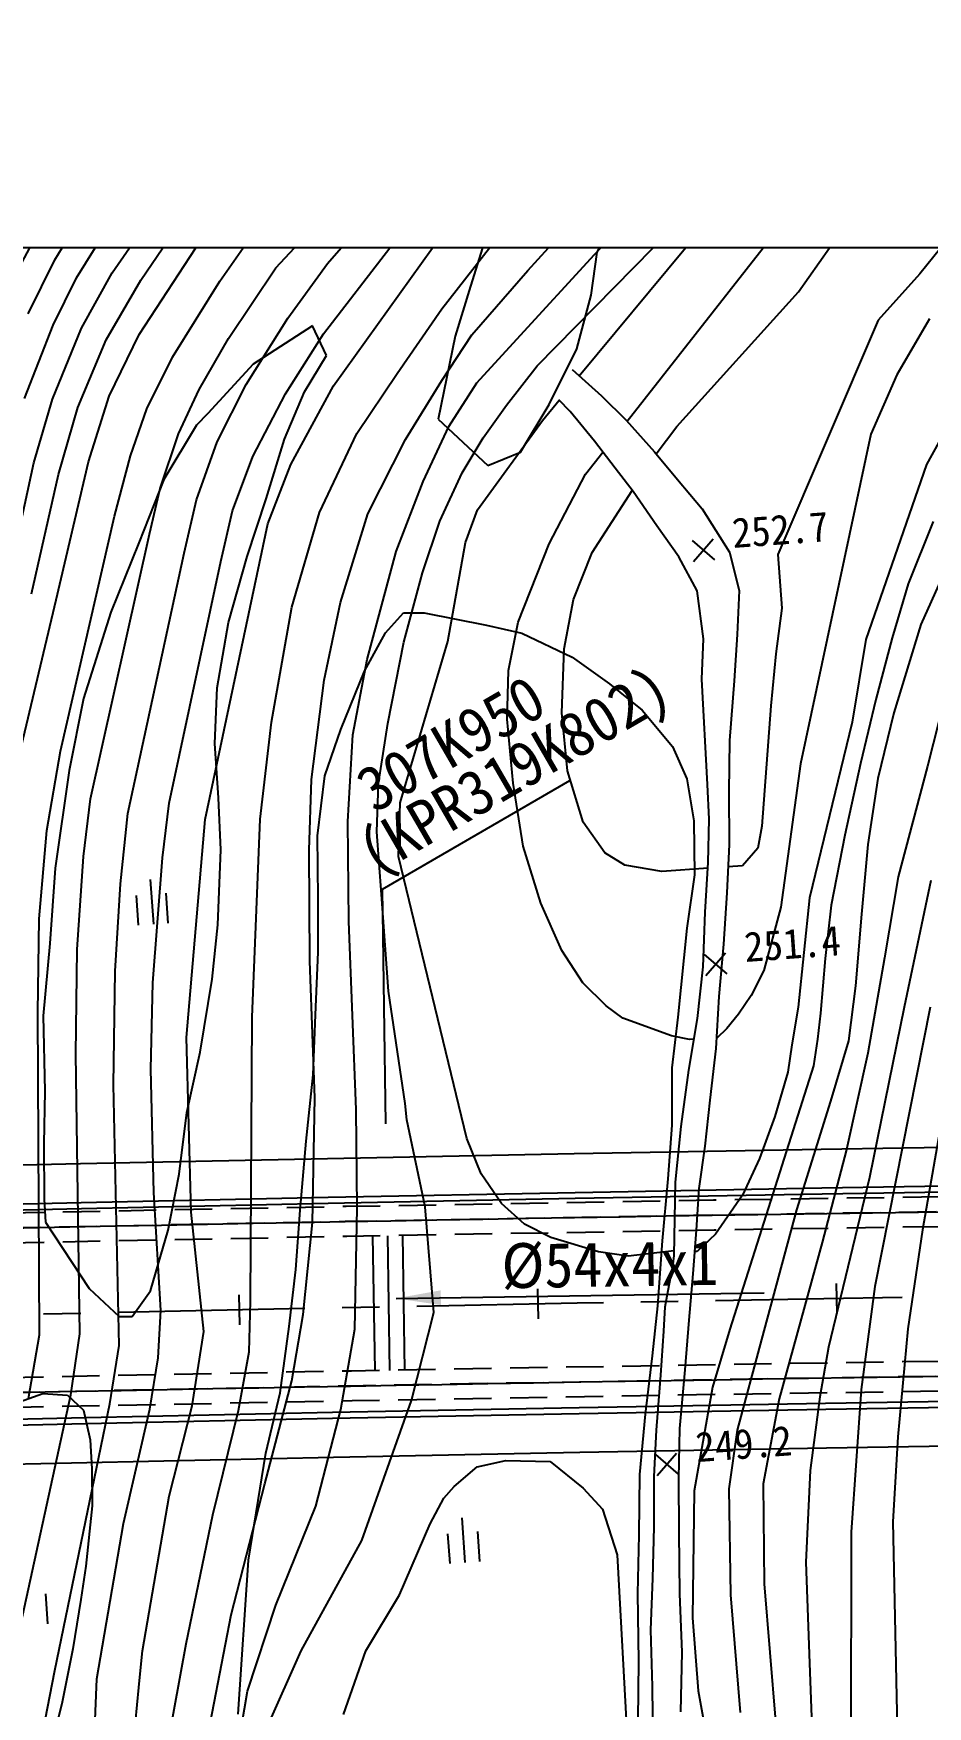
# Model space of a CAD drawing. Header units: millimetres. Extents: x 11366 to 12162, y 1103 to 1810.
# Drawn here: x 11578.2 to 11638.1, y 1448.8 to 1560.8 of the extents above; entities that cross this region are included whole.
import ezdxf
from ezdxf.enums import TextEntityAlignment as Align
from ezdxf.xclip import XClip

# ---------------------------------------------------------------- set-up
doc = ezdxf.new("R2010")
doc.units = ezdxf.units.MM
doc.header["$LTSCALE"] = 10
doc.header["$MEASUREMENT"] = 0
doc.header["$XCLIPFRAME"] = 2
doc.linetypes.add('CENTER', pattern=[2, 1.25, -0.25, 0.25, -0.25])
doc.linetypes.add('HIDDEN', pattern=[0.375, 0.25, -0.125])
doc.layers.add('TX-PAPR', color=2, linetype='Continuous', plot=False)
doc.layers.add('TZ-BASE', color=253, linetype='Continuous')
doc.layers.add('TZ-CABL', color=4, linetype='Continuous')
doc.styles.add('HANA', font='GulimChe.ttf')
doc.styles.get("Standard").update_dxf_attribs({"font": 'GulimChe.ttf'})
doc.linetypes.add('ZIGZAG', pattern='A,0.0001,-0.2,[131,ltypeshp.shx,S=0.2,R=0,X=-0.2,Y=0],-0.4,[131,ltypeshp.shx,S=0.2,R=180,X=0.2,Y=0],-0.2', length=0.8001)
doc.dimstyles.get("Standard").update_dxf_attribs({"dimtxt": 0.18, "dimasz": 0.18, "dimexe": 0.18, "dimexo": 0.0625, "dimgap": 0.09, "dimtad": 0, "dimtih": 1, "dimtoh": 1, "dimdec": 4, "dimzin": 0, "dimdsep": 46, "dimtxsty": 'Standard', "dimcen": 0.09, "dimadec": 0, "dimazin": 0, "dimtfac": 1, "dimtdec": 4, "dimtofl": 0, "dimtmove": 0, "dimatfit": 3, "dimfxl": 0, "dimtolj": 1, "dimtzin": 0, "dimarcsym": 0})

# ---------------------------------------------------------------- blocks, each defined once
blk = doc.blocks.new('JD-DHDFH546DFH43')
at = {"layer": 'TZ-BASE'}
for p, q in [((201.6, 93.11, 252), (185.51, 73.25, 252)), ((142.4, 73.66, 242), (153.11, 85.25, 242)), ((145.59, 69.24, 244), (155.42, 82, 244)), ((145.86, 73.95, 243), (153.41, 82.67, 243)), ((162.71, 66.43, 250), (175.55, 81.9, 250)), ((177.39, 72.06, 252), (184.51, 82.1, 252)), ((146.26, 65.76, 245), (157.69, 81.73, 245)), ((163.73, 74.55, 248), (168.79, 79.95, 248)), ((165.91, 63.4, 251), (179.34, 80.51, 251)), ((131.44, 73.33, 238), (134.85, 78.28, 238)), ((159.26, 73.48, 247), (163.62, 78.26, 247)), ((163.91, 74.7, 248.32), (165.49, 77.9, 248.32)), ((124.64, 72.6, 235), (126.66, 76.43, 235)), ((127.6, 74.2, 236), (129.39, 77.15, 236)), ((133.23, 69.2, 240), (138.35, 77.01, 240)), ((133.36, 72.84, 239), (136.21, 77.06, 239)), ((153.5, 70.92, 246), (157.88, 76.52, 246)), ((159.89, 67.09, 249), (169.87, 77.25, 249)), ((129.05, 72.99, 237), (130.97, 76.11, 237)), ((138.65, 72.77, 241), (140.54, 75.5, 241)), ((156.47, 75.82, 248.32), (155.43, 72.43, 248.32)), ((125.81, 70.58, 236), (127.6, 74.2, 236)), ((143.2, 70.3, 243), (145.86, 73.95, 243)), ((158.52, 68.89, 248), (163.73, 74.55, 248)), ((163.5, 71.84, 248.32), (163.91, 74.7, 248.32)), ((127.47, 69.82, 237), (129.05, 72.99, 237)), ((129.38, 69.63, 238), (131.44, 73.33, 238)), ((131.03, 68.85, 239), (133.36, 72.84, 239)), ((139.23, 68.93, 242), (142.4, 73.66, 242)), ((155.52, 69.17, 247), (159.26, 73.48, 247)), ((185.51, 73.25, 252), (182.72, 70.15, 252)), ((135.47, 67.69, 241), (138.65, 72.77, 241)), ((155.43, 72.43, 248.32), (154.39, 69.08, 248.32)), ((162.54, 68.24, 248.32), (163.5, 71.84, 248.32)), ((169.24, 63.03, 252), (177.39, 72.06, 252)), ((150.51, 66.58, 246), (153.5, 70.92, 246)), ((125.55, 64.92, 237), (127.47, 69.82, 237)), ((127.43, 64.88, 238), (129.38, 69.63, 238)), ((140.41, 65.86, 243), (143.2, 70.3, 243)), ((144.85, 69.77, 241.59), (140.87, 67.21, 241.59)), ((145.79, 67.8, 241.59), (144.85, 69.77, 241.59)), ((182.72, 70.15, 252), (176.01, 54.48, 252)), ((186.17, 70.25, 251), (183.98, 66.49, 251)), ((129.12, 64.32, 239), (131.03, 68.85, 239)), ((131.23, 65.07, 240), (133.23, 69.2, 240)), ((137.25, 65.51, 242), (139.23, 68.93, 242)), ((143.03, 65.23, 244), (145.59, 69.24, 244)), ((154.39, 69.08, 248.32), (153.25, 63.52, 248.32)), ((153.51, 66.13, 247), (155.52, 69.17, 247)), ((155.84, 65.97, 248), (158.52, 68.89, 248)), ((133.75, 64.23, 241), (135.47, 67.69, 241)), ((140.87, 67.21, 241.59), (137.83, 63.91, 241.59)), ((144.32, 65.35, 241.59), (145.79, 67.8, 241.59)), ((160.7, 64.51, 248.32), (162.54, 68.24, 248.32)), ((147.82, 62.58, 246), (150.51, 66.58, 246)), ((151.07, 62.16, 247), (153.51, 66.13, 247)), ((157.84, 64.46, 249), (159.89, 67.09, 249)), ((162.24, 66.85, 258.25), (164.2, 65.09, 258.25)), ((183.98, 66.49, 251), (182.24, 62.52, 251)), ((189.52, 66.99, 250), (185.97, 60.49, 250)), ((129.85, 60.68, 240), (131.23, 65.07, 240)), ((135.88, 62.54, 242), (137.25, 65.51, 242)), ((138.45, 62.02, 243), (140.41, 65.86, 243)), ((140.84, 61.03, 244), (143.03, 65.23, 244)), ((142.98, 62.2, 241.59), (144.32, 65.35, 241.59)), ((143.4, 60.49, 245), (146.26, 65.76, 245)), ((153.98, 63.03, 248), (155.84, 65.97, 248)), ((164.2, 65.09, 258.25), (165.85, 63.47, 258.25)), ((126.18, 60.61, 238), (127.43, 64.88, 238)), ((127.83, 59.83, 239), (129.12, 64.32, 239)), ((132.66, 61.08, 241), (133.75, 64.23, 241)), ((137.83, 63.91, 241.59), (137.07, 63.12, 241.59)), ((156.27, 62.28, 249), (157.84, 64.46, 249)), ((158.77, 61.33, 248.32), (160.7, 64.51, 248.32)), ((160.24, 63.45, 250), (161.36, 64.8, 250)), ((162.1, 64.04), (161.34, 64.82)), ((163.72, 62.06), (162.1, 64.04)), ((137.07, 63.12, 241.59), (134.88, 59.49, 241.59)), ((152.26, 59.35, 248), (153.98, 63.03, 248)), ((153.25, 63.52, 248.32), (156.59, 60.43, 248.32)), ((155.89, 57.47, 250), (160.24, 63.45, 250)), ((165.85, 63.47, 258.25), (167.75, 61.34, 258.25)), ((167.86, 61.21, 252), (169.24, 63.03, 252)), ((134.64, 58.89, 242), (135.88, 62.54, 242)), ((137.07, 58.14, 243), (138.45, 62.02, 243)), ((141.74, 58.19, 241.59), (142.98, 62.2, 241.59)), ((145.31, 57.28, 246), (147.82, 62.58, 246)), ((148.54, 57.19, 247), (151.07, 62.16, 247)), ((154.87, 59.95, 249), (156.27, 62.28, 249)), ((165.11, 60.26), (163.72, 62.06)), ((182.24, 62.52, 251), (177.52, 40.47, 251)), ((124.37, 52.25, 238), (126.18, 60.61, 238)), ((127.67, 51.44, 240), (129.85, 60.68, 240)), ((131.59, 57.03, 241), (132.66, 61.08, 241)), ((139.49, 57.4, 244), (140.84, 61.03, 244)), ((141.85, 56.52, 245), (143.4, 60.49, 245)), ((156.59, 60.43, 248.32), (158.77, 61.33, 248.32)), ((163.13, 59.86, 251), (164.28, 61.33, 251)), ((167.75, 61.34, 258.25), (169.29, 59.49, 258.25)), ((185.97, 60.49, 250), (181.9, 48.79, 250)), ((126.02, 51.84, 239), (127.83, 59.83, 239)), ((134.88, 59.49, 241.59), (133.21, 55.25, 241.59)), ((150.45, 54.68, 248), (152.26, 59.35, 248)), ((153.36, 56.71, 249), (154.87, 59.95, 249)), ((160.69, 55.18, 251), (163.13, 59.86, 251)), ((166.31, 58.68), (165.11, 60.26)), ((169.29, 59.49, 258.25), (170.93, 57.53, 258.25)), ((133.92, 55.83, 242), (134.64, 58.89, 242)), ((163.57, 54.61, 252), (166.26, 58.75, 252)), ((167.9, 56.39), (166.31, 58.68)), ((136.24, 54.57, 243), (137.07, 58.14, 243)), ((138.71, 54, 244), (139.49, 57.4, 244)), ((140.48, 54.34, 241.59), (141.74, 58.19, 241.59)), ((143.45, 50.96, 246), (145.31, 57.28, 246)), ((146.73, 51.27, 247), (148.54, 57.19, 247)), ((155.09, 55.28, 250), (155.89, 57.47, 250)), ((170.93, 57.53, 258.25), (172.76, 54.64, 258.25)), ((127.97, 41.31, 241), (131.59, 57.03, 241)), ((137.66, 36.73, 245), (141.85, 56.52, 245)), ((152.21, 53.24, 249), (153.36, 56.71, 249)), ((169.38, 54.32), (167.9, 56.39)), ((186.41, 56.69, 249), (184.73, 52.52, 249)), ((188.79, 56.95, 248), (185.59, 49.78, 248)), ((129.98, 38.12, 242), (133.92, 55.83, 242)), ((133.21, 55.25, 241.59), (131.34, 50.61, 241.59)), ((153.9, 48.66, 250), (155.09, 55.28, 250)), ((158.62, 49.95, 251), (160.69, 55.18, 251)), ((170.26, 55.42, 252.69), (171.77, 54.12, 252.69)), ((170.36, 54.01, 252.69), (171.67, 55.53, 252.69)), ((132.47, 37.14, 243), (136.24, 54.57, 243)), ((135.24, 37.84, 244), (138.71, 54, 244)), ((139.23, 49.93, 241.59), (140.48, 54.34, 241.59)), ((148.5, 47.44, 248), (150.45, 54.68, 248)), ((162.32, 51.46, 252), (163.57, 54.61, 252)), ((170.61, 52.05), (169.38, 54.32)), ((172.76, 54.64, 258.25), (173.42, 52.07, 258.25)), ((176.01, 54.48, 252), (176.27, 50.88, 252)), ((150.97, 48.61, 249), (152.21, 53.24, 249)), ((171.02, 48.84), (170.61, 52.05)), ((173.42, 52.07, 258.25), (173.29, 49.12, 258.25)), ((184.73, 52.52, 249), (183.67, 48.9, 249)), ((124.96, 39.98, 240), (127.67, 51.44, 240)), ((131.34, 50.61, 241.59), (129.5, 44.84, 241.59)), ((142.11, 43.26, 246), (143.45, 50.96, 246)), ((145.62, 46.07, 247), (146.73, 51.27, 247)), ((149.73, 49.24, 257.67), (150.94, 50.57, 257.67)), ((150.94, 50.57, 257.67), (152.32, 50.57, 257.67)), ((152.32, 50.57, 257.67), (156.49, 49.74, 257.67)), ((161.69, 48.16, 252), (162.32, 51.46, 252)), ((176.27, 50.88, 252), (175.88, 47.83, 252)), ((138.47, 45.55, 241.59), (139.23, 49.93, 241.59)), ((156.49, 49.74, 257.67), (158.87, 49.2, 257.67)), ((157.97, 46.72, 251), (158.62, 49.95, 251)), ((185.59, 49.78, 248), (183.78, 43.87, 248)), ((148.33, 46.67, 257.67), (149.73, 49.24, 257.67)), ((149.88, 43.16, 249), (150.97, 48.61, 249)), ((150.71, 37.86, 250), (153.9, 48.66, 250)), ((158.87, 49.2, 257.67), (162.23, 47.61, 257.67)), ((161.53, 43.87, 252), (161.69, 48.16, 252)), ((170.92, 46.12), (171.02, 48.84)), ((173.29, 49.12, 258.25), (173.07, 46.03, 258.25)), ((181.9, 48.79, 250), (180.98, 43.25, 250)), ((183.67, 48.9, 249), (182.56, 44.77, 249)), ((147.54, 42.41, 248), (148.5, 47.44, 248)), ((162.23, 47.61, 257.67), (164.74, 45.81, 257.67)), ((175.88, 47.83, 252), (175.54, 44.35, 252)), ((144.78, 39.41, 247), (145.62, 46.07, 247)), ((146.75, 42.77, 257.67), (148.33, 46.67, 257.67)), ((157.88, 43.45, 251), (157.97, 46.72, 251)), ((171.29, 39.07), (170.92, 46.12)), ((173.07, 46.03, 258.25), (172.76, 42.02, 258.25)), ((187.57, 46.37, 247), (186.02, 40.31, 247)), ((129.5, 44.84, 241.59), (128.54, 40.01, 241.59)), ((138.3, 41.82, 241.59), (138.47, 45.55, 241.59)), ((164.74, 45.81, 257.67), (166.91, 44.05, 257.67)), ((161.91, 40, 252), (161.53, 43.87, 252)), ((166.91, 44.05, 257.67), (168.95, 41.62, 257.67)), ((175.54, 44.35, 252), (174.93, 36.3, 252)), ((182.56, 44.77, 249), (181.55, 40.49, 249)), ((183.78, 43.87, 248), (182.69, 39.49, 248)), ((141.34, 36.76, 246), (142.11, 43.26, 246)), ((145.66, 39.67, 257.67), (146.75, 42.77, 257.67)), ((149.26, 39.15, 249), (149.88, 43.16, 249)), ((158.28, 39.16, 251), (157.88, 43.45, 251)), ((180.98, 43.25, 250), (178.12, 31.5, 250)), ((138.55, 38.19, 241.59), (138.3, 41.82, 241.59)), ((147.21, 36.61, 248), (147.54, 42.41, 248)), ((168.95, 41.62, 257.67), (169.92, 39.47, 257.67)), ((172.76, 42.02, 258.25), (172.73, 38.6, 258.25)), ((127.05, 36, 241), (127.97, 41.31, 241)), ((177.52, 40.47, 251), (176.2, 30.88, 251)), ((181.55, 40.49, 249), (180.49, 35.7, 249)), ((186.02, 40.31, 247), (184.07, 32.9, 247)), ((128.54, 40.01, 241.59), (127.61, 33.48, 241.59)), ((144.62, 34.69, 247), (144.78, 39.41, 247)), ((145.18, 35.64, 257.67), (145.66, 39.67, 257.67)), ((162.96, 36.56, 252), (161.91, 40, 252)), ((169.92, 39.47, 257.67), (170.37, 36.66, 257.67)), ((182.69, 39.49, 248), (182.02, 35.07, 248)), ((129.5, 34.26, 242), (129.98, 38.12, 242)), ((138.71, 34.7, 241.59), (138.55, 38.19, 241.59)), ((149.16, 35.92, 249), (149.26, 39.15, 249)), ((158.96, 34.95, 251), (158.28, 39.16, 251)), ((171.4, 36.76), (171.29, 39.07)), ((172.73, 38.6, 258.25), (172.74, 35.06, 258.25)), ((131.99, 32.44, 243), (132.47, 37.14, 243)), ((134.79, 34.18, 244), (135.24, 37.84, 244)), ((150.6, 34.27, 250), (150.71, 37.86, 250)), ((126.55, 30.08, 241), (127.05, 36, 241)), ((136.4, 22.15, 245), (137.66, 36.73, 245)), ((140.8, 23.51, 246), (141.34, 36.76, 246)), ((147.28, 29.92, 248), (147.21, 36.61, 248)), ((149.46, 31.73, 249), (149.16, 35.92, 249)), ((164.43, 34.51, 252), (162.96, 36.56, 252)), ((170.37, 36.66, 257.67), (170.42, 33.04, 257.67)), ((171.35, 33.85), (171.4, 36.76)), ((174.93, 36.3, 252), (174.66, 34.83, 252)), ((145.23, 31.46, 257.67), (145.18, 35.64, 257.67)), ((160.14, 31.15, 251), (158.96, 34.95, 251)), ((172.74, 35.06, 258.25), (172.6, 31.82, 258.25)), ((174.66, 34.83, 252), (173.63, 33.64, 252)), ((180.49, 35.7, 249), (179.58, 31.01, 249)), ((182.02, 35.07, 248), (181.61, 30.41, 248)), ((129.08, 28.04, 242), (129.5, 34.26, 242)), ((134.16, 25.8, 244), (134.79, 34.18, 244)), ((138.51, 29.69, 241.59), (138.71, 34.7, 241.59)), ((144.66, 27.26, 247), (144.62, 34.69, 247)), ((155.17, 15.4, 250), (150.6, 34.27, 250)), ((165.76, 33.68, 252), (164.43, 34.51, 252)), ((168.24, 33.25, 252), (165.76, 33.68, 252)), ((171.14, 30.54), (171.35, 33.85)), ((173.63, 33.64, 252), (172.67, 33.57, 252)), ((127.61, 33.48, 241.59), (127.26, 28.44, 241.59)), ((133.98, 32.72, 243.75), (134.19, 29.73, 243.75)), ((171.33, 33.48, 252), (168.24, 33.25, 252)), ((170.42, 33.04, 257.67), (169.92, 29.46, 257.67)), ((184.07, 32.9, 247), (183.14, 27.47, 247)), ((186.24, 32.65, 246), (184.46, 24.18, 246)), ((131.62, 26.59, 243), (131.99, 32.44, 243)), ((133.19, 29.66, 243.75), (133.05, 31.65, 243.75)), ((135.19, 29.8, 243.75), (135.04, 31.8, 243.75)), ((145.22, 27.85, 257.67), (145.23, 31.46, 257.67)), ((149.93, 25.24, 249), (149.46, 31.73, 249)), ((172.6, 31.82, 258.25), (172.37, 28.4, 258.25)), ((178.12, 31.5, 250), (177.36, 24.17, 250)), ((161.55, 27.98, 251), (160.14, 31.15, 251)), ((171, 26.88), (171.14, 30.54)), ((176.2, 30.88, 251), (175.06, 26.64, 251)), ((179.58, 31.01, 249), (179.18, 27.43, 249)), ((181.61, 30.41, 248), (181.21, 25.6, 248)), ((126.45, 23.82, 241), (126.55, 30.08, 241)), ((138.12, 26.05, 241.59), (138.51, 29.69, 241.59)), ((147.77, 17.32, 248), (147.28, 29.92, 248)), ((169.92, 29.46, 257.67), (169.31, 23.51, 257.67)), ((127.26, 28.44, 241.59), (126.81, 23.6, 241.59)), ((128.99, 21.04, 242), (129.08, 28.04, 242)), ((172.37, 28.4, 258.25), (172.06, 24.89, 258.25)), ((144.99, 18.11, 247), (144.66, 27.26, 247)), ((145.05, 23.66, 257.67), (145.22, 27.85, 257.67)), ((162.94, 25.81, 251), (161.55, 27.98, 251)), ((170.62, 23.43), (171, 26.88)), ((171.08, 27.71, 251.44), (172.6, 26.4, 251.44)), ((171.19, 26.3, 251.44), (172.49, 27.81, 251.44)), ((179.18, 27.43, 249), (178.87, 23.77, 249)), ((183.14, 27.47, 247), (182.03, 21.11, 247)), ((131.52, 18.98, 243), (131.62, 26.59, 243)), ((134.03, 20.03, 244), (134.16, 25.8, 244)), ((137.32, 21.16, 241.59), (138.12, 26.05, 241.59)), ((164.52, 24.26, 251), (162.94, 25.81, 251)), ((175.06, 26.64, 251), (174.22, 24.96, 251)), ((151.05, 17.73, 249), (149.93, 25.24, 249)), ((172.06, 24.89, 258.25), (171.86, 21.41, 258.25)), ((174.22, 24.96, 251), (173.37, 23.72, 251)), ((181.21, 25.6, 248), (180.73, 21.93, 248)), ((188.4, 24.73, 244), (185.7, 9.27, 244)), ((126.56, 2.26, 241), (126.45, 23.82, 241)), ((126.81, 23.6, 241.59), (126.92, 18.56, 241.59)), ((144.88, 19.66, 257.67), (145.05, 23.66, 257.67)), ((165.62, 23.44, 251), (164.52, 24.26, 251)), ((173.37, 23.72, 251), (172.59, 22.76, 251)), ((177.36, 24.17, 250), (176.95, 21.65, 250)), ((178.87, 23.77, 249), (178.66, 22.03, 249)), ((184.46, 24.18, 246), (182.14, 12.78, 246)), ((186.2, 24.17, 245), (182.49, 5.48, 245)), ((140.69, 4.51, 246), (140.8, 23.51, 246)), ((168.88, 22.26, 251), (165.62, 23.44, 251)), ((169.31, 23.51, 257.67), (168.91, 20.11, 257.67)), ((170.05, 19.96), (170.62, 23.43)), ((172.59, 22.76, 251), (171.92, 22.1, 251)), ((136.71, 10.45, 245), (136.4, 22.15, 245)), ((170.08, 22.01, 251), (168.88, 22.26, 251)), ((170.39, 22.03, 251), (170.08, 22.01, 251)), ((171.86, 21.41, 258.25), (171.45, 17.95, 258.25)), ((171.92, 22.1, 251), (171.89, 22.1, 251)), ((176.95, 21.65, 250), (176.67, 19.82, 250)), ((178.66, 22.03, 249), (178.4, 20.26, 249)), ((180.73, 21.93, 248), (179.54, 17.88, 248)), ((129.27, 2.31, 242), (128.99, 21.04, 242)), ((136.44, 17.12, 241.59), (137.32, 21.16, 241.59)), ((178.4, 20.26, 249), (172.79, 2.62, 249)), ((182.03, 21.11, 247), (180.6, 14.65, 247)), ((134.21, 11.78, 244), (134.03, 20.03, 244)), ((144.43, 15.2, 257.67), (144.88, 19.66, 257.67)), ((168.91, 20.11, 257.67), (168.9, 16.29, 257.67)), ((169.53, 16.19), (170.05, 19.96)), ((176.67, 19.82, 250), (175.81, 16.86, 250)), ((126.92, 18.56, 241.59), (126.85, 15.03, 241.59)), ((131.9, 1.54, 243), (131.52, 18.98, 243)), ((144.85, 9.76, 247), (144.99, 18.11, 247)), ((171.45, 17.95, 258.25), (171.11, 14.87, 258.25)), ((135.92, 13, 241.59), (136.44, 17.12, 241.59)), ((147.84, 10.72, 248), (147.77, 17.32, 248)), ((151.17, 16.63, 249), (151.05, 17.73, 249)), ((175.81, 16.86, 250), (174.77, 14.06, 250)), ((179.54, 17.88, 248), (177.25, 10.61, 248)), ((152.38, 10.82, 249), (151.17, 16.63, 249)), ((168.9, 16.29, 257.67), (168.63, 12.69, 257.67)), ((169.15, 12.47), (169.53, 16.19)), ((126.85, 15.03, 241.59), (126.87, 11.34, 241.59)), ((144.01, 10.6, 257.67), (144.43, 15.2, 257.67)), ((156.14, 13.03, 250), (155.17, 15.4, 250)), ((171.11, 14.87, 258.25), (170.71, 12.05, 258.25)), ((180.6, 14.65, 247), (178.98, 8.42, 247)), ((174.77, 14.06, 250), (173.63, 11.59, 250)), ((135.18, 9.26, 241.59), (135.92, 13, 241.59)), ((157.49, 11.05, 250), (156.14, 13.03, 250)), ((168.63, 12.69, 257.67), (168.27, 8.55, 257.67)), ((169.06, 7.55), (169.15, 12.47)), ((182.14, 12.78, 246), (179.4, 1.43, 246)), ((126.87, 11.34, 241.59), (126.97, 9.78, 241.59)), ((134.69, 3.88, 244), (134.21, 11.78, 244)), ((170.71, 12.05, 258.25), (170.54, 9.26, 258.25)), ((173.63, 11.59, 250), (171.84, 8.98, 250)), ((137.56, 2.48, 245), (136.71, 10.45, 245)), ((143.73, 6.62, 257.67), (144.01, 10.6, 257.67)), ((147.68, 2.62, 248), (147.84, 10.72, 248)), ((152.98, 3.74, 249), (152.38, 10.82, 249)), ((159.03, 9.66, 250), (157.49, 11.05, 250)), ((177.25, 10.61, 248), (174.91, 1.93, 248)), ((126.97, 9.78, 241.59), (129.9, 5.34, 241.59)), ((133.99, 5.2, 241.59), (135.18, 9.26, 241.59)), ((144.22, 3.61, 247), (144.85, 9.76, 247)), ((160.8, 8.77, 250), (159.03, 9.66, 250)), ((170.54, 9.26, 258.25), (170.31, 6.34, 258.25)), ((171.84, 8.98, 250), (170.6, 7.82, 250)), ((185.7, 9.27, 244), (184.7, 2.64, 244)), ((164, 7.81, 250), (160.8, 8.77, 250)), ((169.07, 7.87, 250), (165.98, 7.52, 250)), ((168.27, 8.55, 257.67), (167.95, 4.18, 257.67)), ((178.98, 8.42, 247), (176.1, -2.03, 247)), ((165.98, 7.52, 250), (164, 7.81, 250)), ((168.6, 4.85), (169, 6.98)), ((169, 6.98), (169.06, 7.55)), ((170.6, 7.82, 250), (170.43, 7.82, 250)), ((143.29, 2.81, 257.67), (143.73, 6.62, 257.67)), ((170.31, 6.34, 258.25), (170.04, 3.24, 258.25)), ((179.92, 5.68), (179.95, 3.68)), ((129.9, 5.34, 241.59), (131.9, 3.47, 241.59)), ((132.78, 3.47, 241.59), (133.99, 5.2, 241.59)), ((139.92, 4.92), (139.96, 2.92)), ((140.6, 1.11, 246), (140.69, 4.51, 246)), ((159.92, 5.32), (159.96, 3.32)), ((168.47, 4.12), (168.6, 4.85)), ((182.49, 5.48, 245), (181.58, -1.41, 245)), ((131.9, 3.47, 241.59), (132.78, 3.47, 241.59)), ((134.51, 0.71, 244), (134.69, 3.88, 244)), ((143.46, -0.83, 247), (144.22, 3.61, 247)), ((151.48, -2.15, 249), (152.98, 3.74, 249)), ((167.95, 4.18, 257.67), (167.59, 0.84, 257.67)), ((168.38, 2.5), (168.47, 4.12)), ((125.83, -2.01, 241), (126.56, 2.26, 241)), ((128.66, -1.76, 242), (129.27, 2.31, 242)), ((136.79, -2.5, 245), (137.56, 2.48, 245)), ((142.69, -1.63, 257.67), (143.29, 2.81, 257.67)), ((146.74, -2.74, 248), (147.68, 2.62, 248)), ((168.16, -0.45), (168.38, 2.5)), ((170.04, 3.24, 258.25), (169.77, -0.09, 258.25)), ((172.79, 2.62, 249), (171.64, -1.25, 249)), ((184.7, 2.64, 244), (184.04, -4.57, 244)), ((131.28, -2.37, 243), (131.9, 1.54, 243)), ((174.91, 1.93, 248), (173.28, -4.13, 248)), ((179.4, 1.43, 246), (178.82, -1.91, 246)), ((133.96, -2.72, 244), (134.51, 0.71, 244)), ((139.89, -2.82, 246), (140.6, 1.11, 246)), ((167.59, 0.84, 257.67), (167.12, -3.05, 257.67)), ((141.65, -7.73, 247), (143.46, -0.83, 247)), ((167.87, -4.14), (168.16, -0.45)), ((169.77, -0.09, 258.25), (169.41, -4.02, 258.25)), ((123.24, -2.93, 240.08), (126.79, -1.68, 240.08)), ((124.76, -19.66, 242), (128.66, -1.76, 242)), ((126.79, -1.68, 240.08), (128.44, -1.79, 240.08)), ((128.44, -1.79, 240.08), (129.51, -2.8, 240.08)), ((141.72, -5.68, 257.67), (142.69, -1.63, 257.67)), ((148.14, -11.51, 249), (151.48, -2.15, 249)), ((171.64, -1.25, 249), (170.4, -8.2, 249)), ((176.1, -2.03, 247), (175.02, -7.72, 247)), ((178.82, -1.91, 246), (178.18, -6.83, 246)), ((181.58, -1.41, 245), (180.92, -10.95, 245)), ((127.58, -20.22, 243), (131.28, -2.37, 243)), ((129.51, -2.8, 240.08), (129.96, -4.78, 240.08)), ((132.19, -10.38, 244), (133.96, -2.72, 244)), ((135.25, -8.55, 245), (136.79, -2.5, 245)), ((138.16, -9.8, 246), (139.89, -2.82, 246)), ((145.06, -9.22, 248), (146.74, -2.74, 248)), ((167.12, -3.05, 257.67), (166.74, -7.1, 257.67)), ((167.73, -7.23), (167.87, -4.14)), ((169.41, -4.02, 258.25), (169.36, -7.36, 258.25)), ((173.28, -4.13, 248), (172.73, -8.05, 248)), ((129.96, -4.78, 240.08), (130.06, -6.72, 240.08)), ((184.04, -4.57, 244), (183.71, -10.27, 244)), ((140.56, -12.82, 257.67), (141.72, -5.68, 257.67)), ((154.33, -7.89, 250), (155.87, -6.59, 250)), ((155.87, -6.59, 250), (157.78, -6.15, 250)), ((157.78, -6.15, 250), (160.76, -6.23, 250)), ((160.76, -6.23, 250), (162.98, -8.01, 250)), ((167.82, -5.76, 249.24), (169.33, -7.07, 249.24)), ((167.92, -7.17, 249.24), (169.23, -5.66, 249.24)), ((130.06, -6.72, 240.08), (130.08, -9.19, 240.08)), ((139.39, -16.48, 247), (141.65, -7.73, 247)), ((166.74, -7.1, 257.67), (166.69, -11.13, 257.67)), ((167.72, -10.59), (167.73, -7.23)), ((169.36, -7.36, 258.25), (169.38, -10.96, 258.25)), ((175.02, -7.72, 247), (175.09, -14.41, 247)), ((178.18, -6.83, 246), (177.88, -12.97, 246)), ((133.45, -18.89, 245), (135.25, -8.55, 245)), ((152.72, -10.39, 250), (153.64, -8.68, 250)), ((153.64, -8.68, 250), (154.33, -7.89, 250)), ((162.98, -8.01, 250), (164.27, -9.41, 250)), ((170.4, -8.2, 249), (170.3, -16.68, 249)), ((172.73, -8.05, 248), (172.83, -15.15, 248)), ((130.08, -9.19, 240.08), (129.66, -13.24, 240.08)), ((136.39, -18.43, 246), (138.16, -9.8, 246)), ((142.4, -15.85, 248), (145.06, -9.22, 248)), ((154.84, -9.99, 249.65), (155.05, -12.98, 249.65)), ((164.27, -9.41, 250), (165.24, -12.47, 250)), ((130.4, -20.77, 244), (132.19, -10.38, 244)), ((150.68, -15.15, 250), (152.72, -10.39, 250)), ((154.06, -13.05, 249.65), (153.91, -11.06, 249.65)), ((156.05, -12.91, 249.65), (155.91, -10.92, 249.65)), ((166.69, -11.13, 257.67), (166.6, -15.06, 257.67)), ((167.64, -14.05), (167.72, -10.59)), ((169.38, -10.96, 258.25), (169.41, -15.08, 258.25)), ((180.92, -10.95, 245), (180.84, -42.13, 245)), ((183.71, -10.27, 244), (184.06, -27.4, 244)), ((144.08, -18.91, 249), (148.14, -11.51, 249)), ((129.66, -13.24, 240.08), (129.33, -15.47, 240.08)), ((139.87, -23.14, 257.67), (140.56, -12.82, 257.67)), ((165.24, -12.47, 250), (166.71, -39.17, 250)), ((177.88, -12.97, 246), (178.12, -19.72, 246)), ((167.51, -17.5), (167.64, -14.05)), ((175.09, -14.41, 247), (175.84, -23.6, 247)), ((127.13, -17.09, 241.42), (126.98, -15.09, 241.42)), ((129.33, -15.47, 240.08), (128.79, -18.76, 240.08)), ((148.41, -18.89, 250), (150.68, -15.15, 250)), ((166.6, -15.06, 257.67), (166.67, -19.58, 257.67)), ((169.41, -15.08, 258.25), (169.57, -18.98, 258.25)), ((172.83, -15.15, 248), (173.48, -23.03, 248)), ((137.89, -24.35, 247), (139.39, -16.48, 247)), ((140.5, -21.6, 248), (142.4, -15.85, 248)), ((170.3, -16.68, 249), (170.66, -21.57, 249)), ((167.61, -21.28), (167.51, -17.5)), ((128.79, -18.76, 240.08), (128.07, -22.45, 240.08)), ((133.21, -21.32, 245), (133.45, -18.89, 245)), ((134.34, -29.66, 246), (136.39, -18.43, 246)), ((141.83, -23.97, 249), (144.08, -18.91, 249)), ((146.93, -23.17, 250), (148.41, -18.89, 250)), ((169.57, -18.98, 258.25), (169.48, -22.99, 258.25)), ((166.67, -19.58, 257.67), (166.64, -23.53, 257.67)), ((178.12, -19.72, 246), (178.53, -30.02, 246)), ((126.48, -25.87, 243), (127.58, -20.22, 243)), ((130.04, -30.03, 244), (130.4, -20.77, 244)), ((132.87, -24.84, 245), (133.21, -21.36, 245)), ((139.33, -28.3, 248), (140.5, -21.6, 248)), ((167.67, -25.88), (167.61, -21.28)), ((170.66, -21.57, 249), (172.78, -33.2, 249)), ((128.07, -22.45, 240.08), (127.41, -24.96, 240.08))]:
    blk.add_line(p, q, dxfattribs=at)
for radius in [10010, 10010, 10007.4, 10007, 9993, 9992.6, 9990, 9990]:
    blk.add_arc((349.93, -9993.88), radius, 90.032142, 91.546986, dxfattribs=at)
at = {"layer": 'TZ-BASE', "linetype": 'CENTER'}
blk.add_arc((349.93, -9993.88), 10000, 90.032142, 91.546986, dxfattribs=at)
at = {"layer": 'TZ-BASE', "style": 'HANA'}
for s, p in [('252.7', (173.01, 54.91, 252.69)), ('251.4', (173.83, 27.2, 251.44)), ('249.2', (170.57, -6.27, 249.24))]:
    blk.add_text(s, height=2, rotation=4.1197, dxfattribs=at).set_placement(p)

msp = doc.modelspace()

# ---------------------------------------------------------------- linework, layer by layer
at = {"layer": 'TX-PAPR', "flags": 128}
msp.add_lwpolyline([(11454.69, 1396.46), (12149.29, 1396.46), (12154.55, 1546.46), (11449.44, 1546.46), (11454.69, 1396.46)], dxfattribs=at)
at = {"layer": 'TZ-BASE', "flags": 128}
msp.add_lwpolyline([(11601.82, 1487.83), (11601.59, 1503.53), (11614.14, 1510.81)], dxfattribs=at)
at = {"layer": 'TZ-CABL', "linetype": 'HIDDEN'}
for points in [[(11451.59, 1478.55, -0.009224), (11845.18, 1483.99, -0.009224)], [(11451.62, 1477.55, -0.009218), (11844.92, 1482.99, -0.009218)], [(11451.66, 1476.55, -0.009224), (11845.17, 1481.99, -0.009224)], [(11452.19, 1467.55, -0.009209), (11845.13, 1472.99, -0.009209)], [(11452.22, 1466.55, -0.009203), (11844.87, 1471.99, -0.009203)], [(11452.25, 1465.55, -0.009209), (11845.12, 1470.99, -0.009209)]]:
    msp.add_lwpolyline(points, format="xyb", dxfattribs=at)
at = {"layer": 'TZ-CABL', "linetype": 'ZIGZAG', "ltscale": 0.5}
for points in [[(11451.62, 1477.55, -0.009218), (11844.92, 1482.99, -0.009218)], [(11452.22, 1466.55, -0.009203), (11844.87, 1471.99, -0.009203)]]:
    msp.add_lwpolyline(points, format="xyb", dxfattribs=at)
at = {"layer": 'TZ-CABL'}
for points in [[(11600.93, 1480.32), (11601.07, 1471.32)], [(11602.93, 1480.36), (11603.07, 1471.35)]]:
    msp.add_lwpolyline(points, dxfattribs=at)
at = {"layer": 'TZ-CABL', "linetype": 'ZIGZAG', "ltscale": 0.5}
msp.add_lwpolyline([(11601.93, 1480.34), (11602.07, 1471.33)], dxfattribs=at)

# ---------------------------------------------------------------- block references
at = {"layer": 'TZ-BASE'}
ref = msp.add_blockref('JD-DHDFH546DFH43', (11452.06, 1471.46), dxfattribs=at)
XClip(ref).set_block_clipping_path([(2.6260724032, -75), (697.2310196891, -74.9999999943), (702.4831644844, 75.0000000058), (-2.6260724032, 75)])

# ---------------------------------------------------------------- texts
for s, p in [('307K950', (11601.04, 1508.59)), ('(KPR319K802)', (11601.06, 1504.38))]:
    msp.add_text(s, height=3, rotation=30.0981, dxfattribs=at).set_placement(p)
msp.add_text('Ø54x4x1', height=3, rotation=0.9113, dxfattribs=at).set_placement((11616.81, 1478.44), align=Align.MIDDLE)

# ---------------------------------------------------------------- leaders
msp.add_leader([(11602.5, 1476.15), (11627.15, 1476.52)], dimstyle='Standard', override={"dimtxt": 3, "dimasz": 3, "dimexe": 2, "dimexo": 3, "dimgap": 1, "dimtad": 0, "dimtih": 0, "dimcen": 1, "dimaunit": 1, "dimadec": 8, "dimtix": 1, "dimtofl": 1, "dimtmove": 2, "dimtvp": 2}, dxfattribs=at)

doc.saveas('drawing.dxf')
